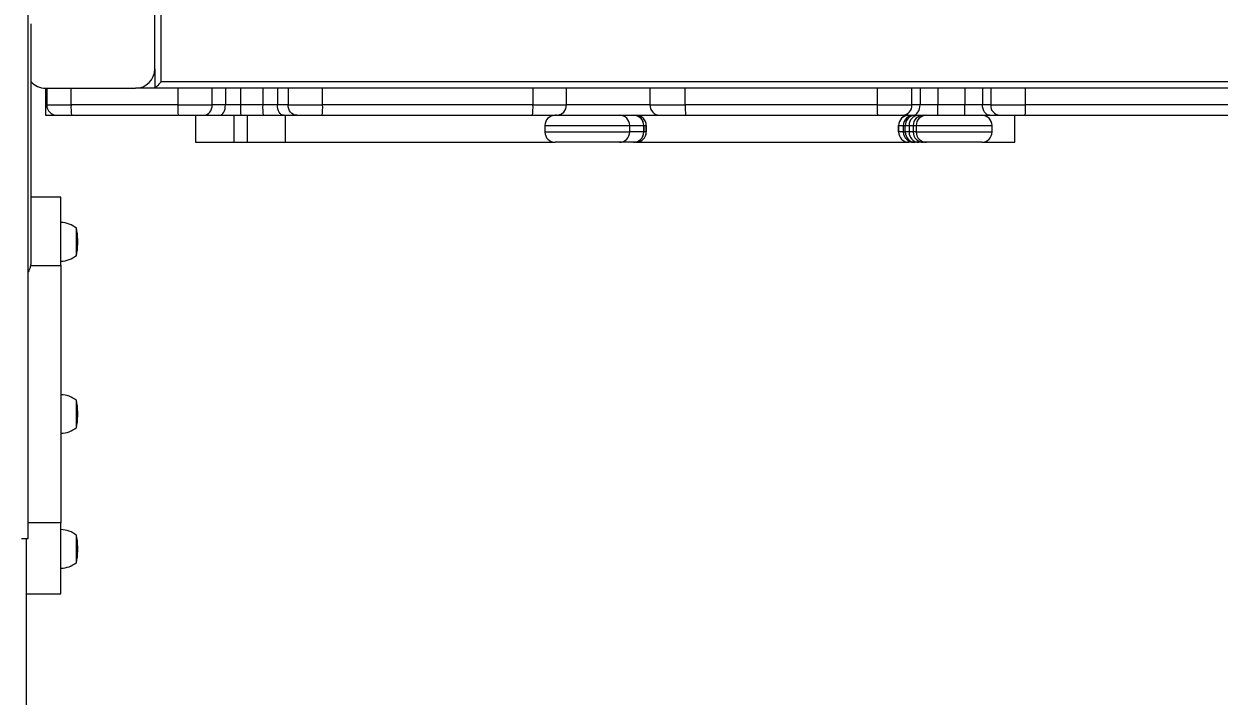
# Model space of a CAD drawing. Header units: millimetres. Extents: x -9110 to 8278, y -6387 to 5914.
# Drawn here: x -2133 to -1204, y -1868 to -1346 of the extents above; entities that cross this region are included whole.
import ezdxf

# ---------------------------------------------------------------- set-up
doc = ezdxf.new("R2010")
doc.units = ezdxf.units.MM
for name, color, linetype in [('DIKOM_ОБЪЕКТ', 7, 'Continuous'), ('DIKOM_РАЗМЕР_ЗОНА', 7, 'Continuous'), ('DIKOM_РАЗМЕР_ОБЪЕКТА', 7, 'Continuous')]:
    doc.layers.add(name, color=color, linetype=linetype)
doc.styles.add('style1', font='arial.ttf', dxfattribs={"width": 0.8})
doc.dimstyles.new('1-50', dxfattribs={"dimtxt": 300, "dimasz": 200, "dimexe": 100, "dimexo": 0, "dimgap": 100, "dimtad": 1, "dimtxsty": 'style1', "dimcen": 200, "dimclrd": 7, "dimclre": 7, "dimclrt": 7, "dimadec": 1, "dimazin": 2, "dimtfac": 1, "dimtmove": 0, "dimatfit": 2, "dimfxl": 0, "dimlwd": 25, "dimlwe": 18, "dimarcsym": 0})

# ---------------------------------------------------------------- blocks, each defined once
blk = doc.blocks.new('*D9')
at = {"layer": 'Defpoints', "color": 0, "transparency": 16777216}
for p in [(-2194.75, 3914.39), (-7206.95, -3406.45), (-367.75, -3406.45)]:
    blk.add_point(p, dxfattribs=at)
at = {"layer": 'DIKOM_РАЗМЕР_ОБЪЕКТА', "color": 7, "lineweight": 18, "transparency": 16777216}
for p, q in [((-2194.75, 3914.39), (-7306.95, 3914.39)), ((-367.75, -3406.45), (-7306.95, -3406.45))]:
    blk.add_line(p, q, dxfattribs=at)
at = {"layer": 'DIKOM_РАЗМЕР_ОБЪЕКТА', "color": 7, "lineweight": 25, "transparency": 16777216}
blk.add_line((-7206.95, 3714.39), (-7206.95, -3206.45), dxfattribs=at)
at = {"layer": 'DIKOM_РАЗМЕР_ОБЪЕКТА', "color": 7, "transparency": 16777216}
for points in [[(-7240.28, 3714.39), (-7173.61, 3714.39), (-7206.95, 3914.39)], [(-7240.28, -3206.45), (-7173.61, -3206.45), (-7206.95, -3406.45)]]:
    blk.add_solid(points, dxfattribs=at)
at = {"layer": 'DIKOM_РАЗМЕР_ОБЪЕКТА', "color": 7, "transparency": 16777216, "insert": (-7460.22, 292.26), "char_height": 300, "attachment_point": 5, "rotation": 90, "style": 'style1'}
blk.add_mtext('7300', dxfattribs=at)
blk = doc.blocks.new('*D10')
at = {"layer": 'Defpoints', "color": 0, "transparency": 16777216}
for p in [(-3851.31, 5914.39), (-8660.16, -5406.45), (-497.85, -5406.45)]:
    blk.add_point(p, dxfattribs=at)
at = {"layer": 'DIKOM_РАЗМЕР_ЗОНА', "color": 7, "lineweight": 18, "transparency": 16777216}
for p, q in [((-3851.31, 5914.39), (-8760.16, 5914.39)), ((-497.85, -5406.45), (-8760.16, -5406.45))]:
    blk.add_line(p, q, dxfattribs=at)
at = {"layer": 'DIKOM_РАЗМЕР_ЗОНА', "color": 7, "lineweight": 25, "transparency": 16777216}
blk.add_line((-8660.16, 5714.39), (-8660.16, -5206.45), dxfattribs=at)
at = {"layer": 'DIKOM_РАЗМЕР_ЗОНА', "color": 7, "transparency": 16777216}
for points in [[(-8693.49, 5714.39), (-8626.83, 5714.39), (-8660.16, 5914.39)], [(-8693.49, -5206.45), (-8626.83, -5206.45), (-8660.16, -5406.45)]]:
    blk.add_solid(points, dxfattribs=at)
at = {"layer": 'DIKOM_РАЗМЕР_ЗОНА', "color": 7, "transparency": 16777216, "insert": (-8913.43, 268.46), "char_height": 300, "attachment_point": 5, "rotation": 90, "style": 'style1'}
blk.add_mtext('11300', dxfattribs=at)
blk = doc.blocks.new('*D11')
at = {"layer": 'Defpoints', "color": 0, "transparency": 16777216}
for p in [(-6509.94, 303.97), (6278.2, -1263.03), (6278.2, -4309.96)]:
    blk.add_point(p, dxfattribs=at)
at = {"layer": 'DIKOM_РАЗМЕР_ОБЪЕКТА', "color": 7, "lineweight": 18, "transparency": 16777216}
for p, q in [((-6509.94, 303.97), (-6509.94, -4409.96)), ((6278.2, -1263.03), (6278.2, -4409.96))]:
    blk.add_line(p, q, dxfattribs=at)
at = {"layer": 'DIKOM_РАЗМЕР_ОБЪЕКТА', "color": 7, "lineweight": 25, "transparency": 16777216}
blk.add_line((-6309.94, -4309.96), (6078.2, -4309.96), dxfattribs=at)
at = {"layer": 'DIKOM_РАЗМЕР_ОБЪЕКТА', "color": 7, "transparency": 16777216}
for points in [[(-6309.94, -4276.63), (-6309.94, -4343.29), (-6509.94, -4309.96)], [(6078.2, -4276.63), (6078.2, -4343.29), (6278.2, -4309.96)]]:
    blk.add_solid(points, dxfattribs=at)
at = {"layer": 'DIKOM_РАЗМЕР_ОБЪЕКТА', "color": 7, "transparency": 16777216, "insert": (-27.26, -4056.79), "char_height": 300, "attachment_point": 5, "style": 'style1'}
blk.add_mtext('12800', dxfattribs=at)

msp = doc.modelspace()

# ---------------------------------------------------------------- linework, layer by layer
at = {"layer": 'DIKOM_ОБЪЕКТ', "color": 7, "linetype": 'Continuous', "lineweight": 15}
for p, q in [((-2129.816, -1746.032), (-2129.816, 2253.968)), ((-2026.248, -1391.032), (-2026.248, -617.032)), ((-2031.248, -1381.032), (-2031.248, -1311.032)), ((-2031.248, -1381.032), (-2031.248, -1396.032)), ((-536.248, -1391.032), (-2026.248, -1391.032)), ((-2116.248, -1396.032), (-2116.248, -1417.032)), ((-2116.248, -1396.032), (-2046.248, -1396.032)), ((-2115.248, -1396.032), (-2115.248, -1409.032)), ((-2096.399, -1409.032), (-2096.399, -1396.032)), ((-2013.423, -1396.032), (-2046.248, -1396.032)), ((-2013.423, -1396.032), (-2013.423, -1409.032)), ((-1986.563, -1396.032), (-2013.423, -1396.032)), ((-1986.563, -1409.032), (-1986.563, -1396.032)), ((-1976.344, -1396.032), (-1986.563, -1396.032)), ((-1976.344, -1396.032), (-1976.344, -1409.032)), ((-1964.671, -1396.032), (-1976.344, -1396.032)), ((-1964.671, -1396.032), (-1964.671, -1409.032)), ((-1947.37, -1396.032), (-1964.671, -1396.032)), ((-1947.37, -1396.032), (-1947.37, -1409.032)), ((-1935.975, -1396.032), (-1947.37, -1396.032)), ((-1935.975, -1396.032), (-1935.975, -1409.032)), ((-1927.62, -1396.032), (-1935.975, -1396.032)), ((-1927.62, -1396.032), (-1927.62, -1409.032)), ((-1900.785, -1396.032), (-1927.62, -1396.032)), ((-1900.785, -1409.032), (-1900.785, -1396.032)), ((-1737.242, -1396.032), (-1900.785, -1396.032)), ((-1737.242, -1396.032), (-1737.242, -1409.032)), ((-1711.247, -1396.032), (-1737.242, -1396.032)), ((-1711.247, -1409.032), (-1711.247, -1396.032)), ((-1646.265, -1396.032), (-1711.247, -1396.032)), ((-1646.265, -1396.032), (-1646.265, -1409.032)), ((-1618.809, -1396.032), (-1646.265, -1396.032)), ((-1618.809, -1409.032), (-1618.809, -1396.032)), ((-1469.619, -1396.032), (-1618.809, -1396.032)), ((-1469.619, -1396.032), (-1469.619, -1409.032)), ((-1442.579, -1396.032), (-1469.619, -1396.032)), ((-1442.579, -1409.032), (-1442.579, -1396.032)), ((-1436.245, -1396.032), (-1442.579, -1396.032)), ((-1436.245, -1396.032), (-1436.245, -1409.032)), ((-1422.374, -1396.032), (-1436.245, -1396.032)), ((-1422.374, -1396.032), (-1422.374, -1409.032)), ((-1401.569, -1396.032), (-1422.374, -1396.032)), ((-1401.569, -1396.032), (-1401.569, -1409.032)), ((-1387.699, -1396.032), (-1401.569, -1396.032)), ((-1387.699, -1396.032), (-1387.699, -1409.032)), ((-1381.357, -1396.032), (-1387.699, -1396.032)), ((-1381.357, -1396.032), (-1381.357, -1409.032)), ((-1354.303, -1396.032), (-1381.357, -1396.032)), ((-1354.303, -1409.032), (-1354.303, -1396.032)), ((-1194.927, -1396.032), (-1354.303, -1396.032)), ((-2115.248, -1409.032), (-2096.399, -1409.032)), ((-2013.423, -1409.032), (-2096.399, -1409.032)), ((-2013.423, -1409.032), (-1986.563, -1409.032)), ((-1976.344, -1409.032), (-1986.563, -1409.032)), ((-1964.671, -1409.032), (-1976.344, -1409.032)), ((-1947.37, -1409.032), (-1964.671, -1409.032)), ((-1935.975, -1409.032), (-1947.37, -1409.032)), ((-1927.62, -1409.032), (-1935.975, -1409.032)), ((-1927.62, -1409.032), (-1900.785, -1409.032)), ((-1737.242, -1409.032), (-1900.785, -1409.032)), ((-1737.242, -1409.032), (-1711.247, -1409.032)), ((-1646.265, -1409.032), (-1711.247, -1409.032)), ((-1646.265, -1409.032), (-1618.809, -1409.032)), ((-1469.619, -1409.032), (-1618.809, -1409.032)), ((-1469.619, -1409.032), (-1442.579, -1409.032)), ((-1436.245, -1409.032), (-1442.579, -1409.032)), ((-1422.374, -1409.032), (-1436.245, -1409.032)), ((-1422.374, -1417.032), (-1422.374, -1409.032)), ((-1401.569, -1409.032), (-1422.374, -1409.032)), ((-1387.699, -1409.032), (-1401.569, -1409.032)), ((-1401.569, -1417.032), (-1401.569, -1409.032)), ((-1381.357, -1409.032), (-1387.699, -1409.032)), ((-1381.357, -1409.032), (-1354.303, -1409.032)), ((-1194.927, -1409.032), (-1354.303, -1409.032)), ((-2116.248, -1417.032), (-2107.743, -1417.032)), ((-2095.939, -1417.032), (-2012.962, -1417.032)), ((-1999.546, -1417.032), (-1999.546, -1438.032)), ((-1969.546, -1438.032), (-1969.546, -1417.032)), ((-1964.368, -1417.032), (-1947.067, -1417.032)), ((-1959.49, -1417.032), (-1959.49, -1438.032)), ((-1929.663, -1438.032), (-1929.663, -1417.032)), ((-1901.17, -1417.032), (-1737.627, -1417.032)), ((-1618.595, -1417.032), (-1469.405, -1417.032)), ((-1422.374, -1417.032), (-1401.569, -1417.032)), ((-1392.658, -1417.032), (-1392.658, -1417.214)), ((-1362.658, -1438.032), (-1362.658, -1417.032)), ((-1354.52, -1417.032), (-1195.144, -1417.032)), ((-1727.982, -1425.032), (-1727.982, -1430.032)), ((-1727.982, -1425.032), (-1662.027, -1425.032)), ((-1727.982, -1430.032), (-1662.027, -1430.032)), ((-1662.027, -1430.032), (-1662.027, -1425.032)), ((-1662.027, -1425.032), (-1651.058, -1425.032)), ((-1651.058, -1430.032), (-1662.027, -1430.032)), ((-1651.058, -1425.032), (-1651.058, -1430.032)), ((-1651.058, -1425.032), (-1651.017, -1425.032)), ((-1651.058, -1430.032), (-1651.017, -1430.032)), ((-1651.017, -1430.032), (-1651.017, -1425.032)), ((-1651.017, -1425.032), (-1649.13, -1425.032)), ((-1649.13, -1430.032), (-1651.017, -1430.032)), ((-1649.13, -1425.032), (-1649.13, -1430.032)), ((-1649.13, -1425.032), (-1649.09, -1425.032)), ((-1649.13, -1430.032), (-1649.09, -1430.032)), ((-1649.09, -1430.032), (-1649.09, -1425.032)), ((-1452.937, -1425.032), (-1452.937, -1430.032)), ((-1452.937, -1425.032), (-1452.932, -1425.032)), ((-1452.937, -1430.032), (-1452.932, -1430.032)), ((-1452.932, -1425.032), (-1449.274, -1425.032)), ((-1452.932, -1430.032), (-1452.932, -1425.032)), ((-1449.274, -1430.032), (-1452.932, -1430.032)), ((-1449.274, -1425.032), (-1447.727, -1425.032)), ((-1449.274, -1425.032), (-1449.274, -1430.032)), ((-1449.274, -1430.032), (-1447.727, -1430.032)), ((-1447.727, -1430.032), (-1447.727, -1425.032)), ((-1447.727, -1425.032), (-1444.838, -1425.032)), ((-1444.838, -1430.032), (-1447.727, -1430.032)), ((-1444.838, -1425.032), (-1441.641, -1425.032)), ((-1444.838, -1425.032), (-1444.838, -1430.032)), ((-1441.641, -1430.032), (-1444.838, -1430.032)), ((-1441.641, -1425.032), (-1439.301, -1425.032)), ((-1441.641, -1425.032), (-1441.641, -1430.032)), ((-1439.301, -1430.032), (-1441.641, -1430.032)), ((-1439.301, -1425.032), (-1439.301, -1430.032)), ((-1439.301, -1425.032), (-1380.306, -1425.032)), ((-1439.301, -1430.032), (-1380.306, -1430.032)), ((-1380.306, -1430.032), (-1380.306, -1425.032)), ((-1999.546, -1438.032), (-1969.546, -1438.032)), ((-1969.546, -1438.032), (-1959.49, -1438.032)), ((-1959.49, -1438.032), (-1929.663, -1438.032)), ((-1929.663, -1438.032), (-1720.294, -1438.032)), ((-1659.047, -1438.032), (-1670.016, -1438.032)), ((-1657.119, -1438.032), (-1658.872, -1438.032)), ((-1657.09, -1438.032), (-1444.937, -1438.032)), ((-1441.276, -1438.032), (-1444.933, -1438.032)), ((-1437.252, -1438.032), (-1440.141, -1438.032)), ((-1431.302, -1438.032), (-1433.642, -1438.032)), ((-1392.658, -1437.85), (-1392.658, -1438.032)), ((-1387.969, -1438.032), (-1362.658, -1438.032)), ((-2104.248, -1480.606), (-2127.305, -1480.606)), ((-2104.248, -1533.904), (-2104.248, -1480.606)), ((-2092.248, -1526.215), (-2092.248, -1504.615)), ((-2091.195, -1516.889), (-2091.195, -1513.94)), ((-2127.714, -1533.904), (-2104.248, -1533.904)), ((-2104.248, -1533.904), (-2104.248, -1733.708)), ((-2092.248, -1660.056), (-2092.248, -1638.456)), ((-2091.195, -1650.731), (-2091.195, -1647.782)), ((-2104.248, -1733.708), (-2129.816, -1733.708)), ((-2104.248, -1788.892), (-2104.248, -1733.708)), ((-2134.816, -1746.032), (-2129.816, -1746.032)), ((-2131.248, -1746.032), (-2131.248, -2618.377)), ((-2092.248, -1764.883), (-2092.248, -1743.283)), ((-2091.195, -1755.557), (-2091.195, -1752.608)), ((-2131.248, -1788.892), (-2104.248, -1788.892))]:
    msp.add_line(p, q, dxfattribs=at)
at = {"layer": 'DIKOM_ОБЪЕКТ', "color": 7, "linetype": 'Continuous', "lineweight": 15, "flags": 128}
for points in [[(-2026.248, -1391.032), (-2027.224, -1392.007), (-2028.161, -1392.945), (-2029.026, -1393.809), (-2029.783, -1394.567), (-2030.405, -1395.189), (-2030.867, -1395.651), (-2031.152, -1395.936), (-2031.248, -1396.032)], [(-1993.265, -1417.032), (-1991.958, -1416.878), (-1990.701, -1416.423), (-1989.542, -1415.683), (-1988.526, -1414.688), (-1987.693, -1413.476), (-1987.074, -1412.093), (-1986.692, -1410.592), (-1986.563, -1409.032)], [(-1980.71, -1417.032), (-1979.858, -1416.878), (-1979.039, -1416.423), (-1978.285, -1415.683), (-1977.623, -1414.688), (-1977.08, -1413.476), (-1976.676, -1412.093), (-1976.428, -1410.592), (-1976.344, -1409.032)], [(-1931.113, -1417.032), (-1932.062, -1416.878), (-1932.974, -1416.423), (-1933.814, -1415.683), (-1934.551, -1414.688), (-1935.155, -1413.476), (-1935.605, -1412.093), (-1935.881, -1410.592), (-1935.975, -1409.032)], [(-1920.849, -1417.032), (-1922.17, -1416.878), (-1923.44, -1416.423), (-1924.611, -1415.683), (-1925.637, -1414.688), (-1926.479, -1413.476), (-1927.104, -1412.093), (-1927.49, -1410.592), (-1927.62, -1409.032)], [(-1441.793, -1417.032), (-1440.71, -1416.878), (-1439.67, -1416.423), (-1438.711, -1415.683), (-1437.87, -1414.688), (-1437.18, -1413.476), (-1436.667, -1412.093), (-1436.351, -1410.592), (-1436.245, -1409.032)], [(-1382.15, -1417.032), (-1383.233, -1416.878), (-1384.273, -1416.423), (-1385.233, -1415.683), (-1386.074, -1414.688), (-1386.764, -1413.476), (-1387.276, -1412.093), (-1387.592, -1410.592), (-1387.699, -1409.032)]]:
    msp.add_lwpolyline(points, dxfattribs=at)
at = {"layer": 'DIKOM_ОБЪЕКТ', "color": 7, "linetype": 'Continuous', "lineweight": 15}
for centre, radius, start, end in [((-2046.248, -1381.032), 15, 270, 0), ((-2116.248, -1381.032), 15, 221.822317, 270), ((-2107.248, -1409.032), 8, 180, 270), ((-2061.276, -1411.022), 35.18, 176.755723, 189.834949), ((-1978.348, -1411.025), 35.132, 176.746716, 189.843956), ((-1911.593, -1411.027), 53.115, 177.847219, 186.491284), ((-1894.416, -1411.031), 52.991, 177.837108, 186.501395), ((-1942.63, -1411.027), 41.893, 351.759008, 2.729879), ((-1779.078, -1411.026), 41.883, 351.756085, 2.729394), ((-1718.922, -1409.359), 7.681, 272.668313, 2.439513), ((-1638.49, -1409.257), 7.778, 178.340905, 268.238903), ((-1543.971, -1411.027), 74.865, 178.47258, 184.600263), ((-1394.781, -1411.027), 74.865, 178.47258, 184.600263), ((-1450.114, -1409.502), 7.549, 274.087028, 3.57244), ((-1373.823, -1409.501), 7.549, 176.431129, 265.921014), ((-1428.245, -1411.031), 73.969, 355.347205, 1.549239), ((-1719.982, -1425.032), 8, 90, 180), ((-1670.022, -1425.026), 7.994, 359.959128, 89.961416), ((-1659.052, -1425.026), 7.995, 359.960845, 89.959699), ((-1659.017, -1425.032), 8, 0, 90), ((-1657.124, -1425.026), 7.994, 359.959128, 89.961416), ((-1657.09, -1425.032), 8, 0, 90), ((-1444.937, -1425.032), 8, 90, 180), ((-1444.933, -1425.031), 7.999, 90.00309, 180.006302), ((-1441.275, -1425.031), 7.999, 90.005516, 180.003876), ((-1439.846, -1424.862), 7.883, 104.557026, 181.232612), ((-1437.039, -1424.83), 7.801, 91.560305, 181.481095), ((-1433.641, -1425.031), 7.999, 90.005516, 180.003876), ((-1431.302, -1425.031), 8, 90.00478, 180.002904), ((-1388.306, -1425.032), 8, 0, 90), ((-1719.982, -1430.032), 8, 180, 270), ((-1670.022, -1430.037), 7.994, 270.038584, 0.040872), ((-1659.052, -1430.037), 7.995, 270.040301, 0.039155), ((-1659.017, -1430.032), 8, 270, 0), ((-1657.124, -1430.037), 7.994, 270.038584, 0.040872), ((-1657.09, -1430.032), 8, 270, 0), ((-1444.937, -1430.032), 8, 180, 270), ((-1444.933, -1430.032), 7.999, 179.993698, 269.99691), ((-1441.275, -1430.032), 7.999, 179.996124, 269.994484), ((-1439.928, -1430.233), 7.802, 178.520647, 268.437953), ((-1437.039, -1430.233), 7.801, 178.518905, 268.439695), ((-1433.641, -1430.032), 7.999, 179.996124, 269.994484), ((-1431.302, -1430.032), 8, 179.997096, 269.99522), ((-1388.306, -1430.032), 8, 270, 0), ((-2104.408, -1519.091), 18.677, 49.378843, 89.509067), ((-2133.031, -1513.94), 41.836, 0, 12.879622), ((-2133.031, -1516.889), 41.836, 347.120378, 0), ((-2104.408, -1511.738), 18.677, 270.490933, 310.621157), ((-2104.408, -1652.933), 18.677, 49.378843, 89.509067), ((-2133.031, -1647.782), 41.836, 0, 12.879622), ((-2133.031, -1650.731), 41.836, 347.120378, 0), ((-2104.408, -1645.58), 18.677, 270.490933, 310.621157), ((-2104.408, -1757.759), 18.677, 49.378843, 89.509067), ((-2133.031, -1752.608), 41.836, 0, 12.879622), ((-2133.031, -1755.557), 41.836, 347.120378, 0), ((-2104.408, -1750.406), 18.677, 270.490933, 310.621157)]:
    msp.add_arc(centre, radius, start, end, dxfattribs=at)
for points, knots in [([(-2127.305, -1529.975), (-2127.305, -1520.197), (-2127.305, -1500.643), (-2127.305, -1472.666), (-2127.305, -1445.677), (-2127.305, -1419.785), (-2127.305, -1394.93), (-2127.305, -1371.264), (-2127.305, -1354.988), (-2127.305, -1346.922), (-2127.305, -1346.032)], [0, 0, 0, 0, 0.1403216, 0.2806306, 0.4209429, 0.5613153, 0.701735, 0.8421489, 0.9825737, 1, 1, 1, 1]), ([(-2107.248, -1417.032), (-2107.212, -1417.032), (-2107.137, -1417.032), (-2106.514, -1417.032), (-2105.483, -1417.032), (-2104.031, -1417.032), (-2102.24, -1417.032), (-2100.217, -1417.032), (-2098.095, -1417.032), (-2096.644, -1417.032), (-2095.939, -1417.032)], [0, 0, 0, 0, 0.1171295, 0.2407542, 0.3691185, 0.5000022, 0.6308805, 0.7592412, 0.8828759, 1, 1, 1, 1]), ([(-2012.962, -1417.032), (-2012.015, -1417.032), (-2010.122, -1417.032), (-2007.273, -1417.032), (-2004.464, -1417.032), (-2001.746, -1417.032), (-1999.206, -1417.032), (-1996.925, -1417.032), (-1994.903, -1417.032), (-1993.811, -1417.032), (-1993.265, -1417.032)], [0, 0, 0, 0, 0.1228142, 0.245618, 0.3722356, 0.5000022, 0.6277585, 0.7543801, 0.8771945, 1, 1, 1, 1]), ([(-1993.265, -1417.032), (-1992.415, -1417.032), (-1990.713, -1417.032), (-1987.689, -1417.032), (-1984.384, -1417.032), (-1981.935, -1417.032), (-1980.71, -1417.032)], [0, 0, 0, 0, 0.2500097, 0.5000037, 0.7500119, 1, 1, 1, 1]), ([(-1980.71, -1417.032), (-1979.48, -1417.032), (-1977.005, -1417.032), (-1972.915, -1417.032), (-1968.671, -1417.032), (-1965.797, -1417.032), (-1964.368, -1417.032)], [0, 0, 0, 0, 0.2485147, 0.4999956, 0.7514832, 1, 1, 1, 1]), ([(-1947.067, -1417.032), (-1945.643, -1417.032), (-1942.778, -1417.032), (-1938.612, -1417.032), (-1934.642, -1417.032), (-1932.285, -1417.032), (-1931.113, -1417.032)], [0, 0, 0, 0, 0.2485129, 0.4999958, 0.7514835, 1, 1, 1, 1]), ([(-1931.113, -1417.032), (-1929.152, -1417.032), (-1925.228, -1417.032), (-1922.309, -1417.032), (-1920.849, -1417.032)], [0, 0, 0, 0, 0.500002, 1, 1, 1, 1]), ([(-1920.849, -1417.032), (-1920.319, -1417.032), (-1919.246, -1417.032), (-1917.245, -1417.032), (-1914.965, -1417.032), (-1912.428, -1417.032), (-1909.708, -1417.032), (-1906.89, -1417.032), (-1904.028, -1417.032), (-1902.123, -1417.032), (-1901.17, -1417.032)], [0, 0, 0, 0, 0.121167, 0.2455549, 0.3722038, 0.5, 0.6277904, 0.7544262, 0.8772189, 1, 1, 1, 1]), ([(-1737.627, -1417.032), (-1736.65, -1417.032), (-1734.667, -1417.032), (-1731.738, -1417.032), (-1728.884, -1417.032), (-1726.198, -1417.032), (-1723.759, -1417.032), (-1721.645, -1417.032), (-1719.87, -1417.032), (-1718.995, -1417.032), (-1718.564, -1417.032)], [0, 0, 0, 0, 0.1208012, 0.2451285, 0.3719245, 0.4999959, 0.6280675, 0.7548622, 0.8791934, 1, 1, 1, 1]), ([(-1718.914, -1417.032), (-1719.262, -1417.032), (-1719.91, -1417.032), (-1719.901, -1417.032), (-1719.897, -1417.032)], [0, 0, 0, 0, 0.5372731, 1, 1, 1, 1]), ([(-1718.564, -1417.032), (-1717.657, -1417.032), (-1715.812, -1417.032), (-1711.999, -1417.032), (-1707.422, -1417.032), (-1702.121, -1417.032), (-1696.291, -1417.032), (-1690.134, -1417.032), (-1683.876, -1417.032), (-1677.64, -1417.032), (-1671.436, -1417.032), (-1665.28, -1417.032), (-1659.296, -1417.032), (-1653.707, -1417.032), (-1648.709, -1417.032), (-1644.486, -1417.032), (-1641.061, -1417.032), (-1639.498, -1417.032), (-1638.729, -1417.032)], [0, 0, 0, 0, 0.0600644, 0.1221685, 0.1857107, 0.2500001, 0.3142869, 0.3778296, 0.439934, 0.4999982, 0.5600634, 0.6221675, 0.6857122, 0.7499989, 0.8142873, 0.8778298, 0.9399347, 1, 1, 1, 1]), ([(-1638.729, -1417.032), (-1638.332, -1417.032), (-1637.525, -1417.032), (-1635.753, -1417.032), (-1633.566, -1417.032), (-1630.976, -1417.032), (-1628.081, -1417.032), (-1624.983, -1417.032), (-1621.8, -1417.032), (-1619.651, -1417.032), (-1618.595, -1417.032)], [0, 0, 0, 0, 0.1200411, 0.2442399, 0.3713566, 0.5000032, 0.6286353, 0.7557607, 0.8799568, 1, 1, 1, 1]), ([(-1469.405, -1417.032), (-1468.436, -1417.032), (-1466.472, -1417.032), (-1463.533, -1417.032), (-1460.637, -1417.032), (-1457.871, -1417.032), (-1455.316, -1417.032), (-1453.051, -1417.032), (-1451.095, -1417.032), (-1450.077, -1417.032), (-1449.576, -1417.032)], [0, 0, 0, 0, 0.1209192, 0.2452712, 0.3720189, 0.5000025, 0.6279886, 0.7547358, 0.8790862, 1, 1, 1, 1]), ([(-1449.576, -1417.032), (-1448.467, -1417.032), (-1446.251, -1417.032), (-1443.279, -1417.032), (-1441.793, -1417.032)], [0, 0, 0, 0, 0.5000055, 1, 1, 1, 1]), ([(-1441.793, -1417.032), (-1440.449, -1417.032), (-1437.736, -1417.032), (-1432.9, -1417.032), (-1427.724, -1417.032), (-1424.147, -1417.032), (-1422.374, -1417.032)], [0, 0, 0, 0, 0.2476848, 0.4999967, 0.752302, 1, 1, 1, 1]), ([(-1401.569, -1417.032), (-1399.797, -1417.032), (-1396.219, -1417.032), (-1391.044, -1417.032), (-1386.207, -1417.032), (-1383.494, -1417.032), (-1382.15, -1417.032)], [0, 0, 0, 0, 0.2476873, 0.5000037, 0.7523061, 1, 1, 1, 1]), ([(-1382.15, -1417.032), (-1380.662, -1417.032), (-1377.687, -1417.032), (-1375.469, -1417.032), (-1374.36, -1417.032)], [0, 0, 0, 0, 0.5000029, 1, 1, 1, 1]), ([(-1374.36, -1417.032), (-1373.858, -1417.032), (-1372.84, -1417.032), (-1370.884, -1417.032), (-1368.617, -1417.032), (-1366.061, -1417.032), (-1363.294, -1417.032), (-1360.396, -1417.032), (-1357.454, -1417.032), (-1355.489, -1417.032), (-1354.52, -1417.032)], [0, 0, 0, 0, 0.1209152, 0.2452618, 0.3720171, 0.500001, 0.6279851, 0.754736, 0.8790874, 1, 1, 1, 1]), ([(-1670.016, -1438.032), (-1670.177, -1438.032), (-1670.507, -1438.032), (-1671.861, -1438.032), (-1673.378, -1438.032), (-1675.249, -1438.032), (-1678.134, -1438.032), (-1681.616, -1438.032), (-1684.642, -1438.032), (-1687.714, -1438.032), (-1691.616, -1438.032), (-1696.298, -1438.032), (-1700.934, -1438.032), (-1704.72, -1438.032), (-1707.65, -1438.032), (-1710.496, -1438.032), (-1713.694, -1438.032), (-1716.228, -1438.032), (-1717.793, -1438.032), (-1718.99, -1438.032), (-1719.871, -1438.032), (-1719.889, -1438.032), (-1719.897, -1438.032)], [0, 0, 0, 0, 0.0592252, 0.1219961, 0.1547274, 0.1874639, 0.254234, 0.3210028, 0.3537324, 0.3864691, 0.4492408, 0.5084667, 0.5676904, 0.6304628, 0.663194, 0.6959305, 0.7626985, 0.8294681, 0.8621991, 0.8949359, 0.9577072, 1, 1, 1, 1]), ([(-1440.141, -1438.032), (-1440.456, -1438.032), (-1441.087, -1438.032), (-1441.213, -1438.032), (-1441.276, -1438.032)], [0, 0, 0, 0, 0.5000012, 1, 1, 1, 1]), ([(-1433.642, -1438.032), (-1433.756, -1438.032), (-1433.984, -1438.032), (-1435.195, -1438.032), (-1436.566, -1438.032), (-1437.252, -1438.032)], [0, 0, 0, 0, 0.3332528, 0.6667345, 1, 1, 1, 1]), ([(-1388.337, -1438.032), (-1388.381, -1438.032), (-1388.478, -1438.032), (-1389.581, -1438.032), (-1391.494, -1438.032), (-1394.23, -1438.032), (-1397.064, -1438.032), (-1399.566, -1438.032), (-1402.13, -1438.032), (-1405.423, -1438.032), (-1409.428, -1438.032), (-1413.447, -1438.032), (-1417.473, -1438.032), (-1421.361, -1438.032), (-1424.847, -1438.032), (-1427.232, -1438.032), (-1428.754, -1438.032), (-1429.97, -1438.032), (-1431.02, -1438.032), (-1431.21, -1438.032), (-1431.302, -1438.032)], [0, 0, 0, 0, 0.0529976, 0.1150787, 0.1797428, 0.2457755, 0.311812, 0.3441792, 0.3765558, 0.4386374, 0.4972134, 0.555784, 0.6178673, 0.6825306, 0.7485643, 0.8145995, 0.8469673, 0.8793439, 0.9414278, 1, 1, 1, 1]), ([(-2129.816, -1539.361), (-2129.761, -1539.284), (-2129.219, -1538.53), (-2128.566, -1536.941), (-2127.9, -1534.943), (-2127.55, -1533.19), (-2127.346, -1531.627), (-2127.32, -1530.559), (-2127.305, -1529.975)], [0, 0, 0, 0, 0.0273298, 0.2696556, 0.5135307, 0.6688562, 0.8190731, 1, 1, 1, 1])]:
    msp.add_open_spline(points, degree=3, knots=knots, dxfattribs=at)

# ---------------------------------------------------------------- dimensions: what is measured, and where the dimension line sits
at = {"layer": 'DIKOM_РАЗМЕР_ЗОНА'}
dim = msp.add_linear_dim(base=(-8660.16, -5406.454), p1=(-3851.314, 5914.391), p2=(-497.849, -5406.454), angle=90, text='11300', dimstyle='1-50', dxfattribs=at)
dim.commit()
dim.dimension.update_dxf_attribs({"geometry": '*D10', "text_midpoint": (-8660.16, 268.455), "dimtype": 160})
at = {"layer": 'DIKOM_РАЗМЕР_ОБЪЕКТА'}
dim = msp.add_linear_dim(base=(-7206.946, -3406.454), p1=(-2194.748, 3914.391), p2=(-367.748, -3406.454), angle=90, text='7300', dimstyle='1-50', dxfattribs=at)
dim.commit()
dim.dimension.update_dxf_attribs({"geometry": '*D9', "text_midpoint": (-7206.946, 292.262), "dimtype": 160})
dim = msp.add_linear_dim(base=(6278.196, -4309.959), p1=(-6509.939, 303.968), p2=(6278.196, -1263.032), text='12800', dimstyle='1-50', dxfattribs=at)
dim.commit()
dim.dimension.update_dxf_attribs({"geometry": '*D11', "text_midpoint": (-27.257, -4309.959), "dimtype": 160})

doc.saveas('drawing.dxf')
